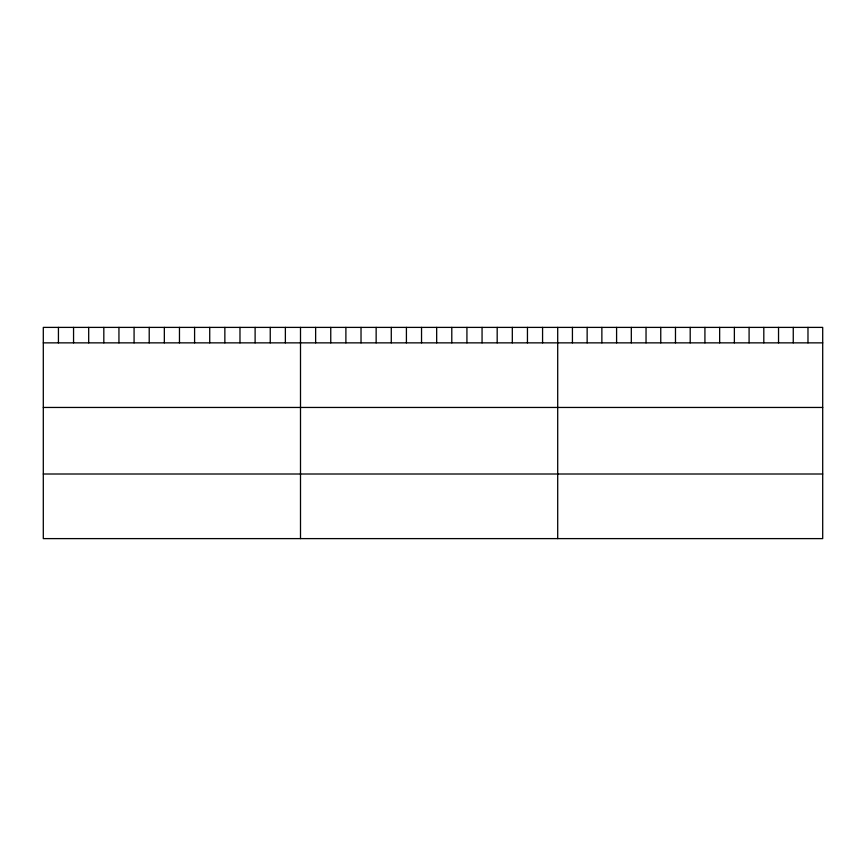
<?xml version="1.0" encoding="UTF-8"?>
<svg xmlns="http://www.w3.org/2000/svg" width="866" height="866" viewBox="0 0 866 866"><rect width="100%" height="100%" fill="white"/><g stroke="black" fill="none" stroke-linecap="round" stroke-linejoin="round"><path stroke-width="1.3" d="M822.7 342.86L822.7 538.609L43.3 538.609L43.3 327.391L822.7 327.391L822.7 342.86L43.3 342.86M43.3 407.453L822.7 407.453M43.3 474.005L822.7 474.005M807.978 327.391L807.978 342.86M793.256 327.391L793.256 342.86M778.534 327.391L778.534 342.86M763.812 327.391L763.812 342.86M749.09 327.391L749.09 342.86M734.368 327.391L734.368 342.86M719.646 327.391L719.646 342.86M704.924 327.391L704.924 342.86M690.202 327.391L690.202 342.86M675.48 327.391L675.48 342.86M660.758 327.391L660.758 342.86M646.036 327.391L646.036 342.86M631.314 327.391L631.314 342.86M616.592 327.391L616.592 342.86M601.87 327.391L601.87 342.86M587.148 327.391L587.148 342.86M572.426 327.391L572.426 342.86M557.704 327.391L557.704 538.609M542.571 327.391L542.571 342.86M527.448 327.391L527.448 342.86M512.315 327.391L512.315 342.86M497.181 327.391L497.181 342.86M482.059 327.391L482.059 342.86M466.926 327.391L466.926 342.86M451.792 327.391L451.792 342.86M436.67 327.391L436.67 342.86M421.536 327.391L421.536 342.86M406.414 327.391L406.414 342.86M391.28 327.391L391.28 342.86M376.147 327.391L376.147 342.86M361.025 327.391L361.025 342.86M345.891 327.391L345.891 342.86M330.758 327.391L330.758 342.86M315.635 327.391L315.635 342.86M300.502 327.391L300.502 538.609M285.369 327.391L285.369 342.86M270.246 327.391L270.246 342.86M255.113 327.391L255.113 342.86M239.979 327.391L239.979 342.86M224.857 327.391L224.857 342.86M209.724 327.391L209.724 342.86M194.59 327.391L194.59 342.86M179.468 327.391L179.468 342.86M164.334 327.391L164.334 342.86M149.212 327.391L149.212 342.86M134.078 327.391L134.078 342.86M118.945 327.391L118.945 342.86M103.823 327.391L103.823 342.86M88.689 327.391L88.689 342.86M73.556 327.391L73.556 342.86M58.433 327.391L58.433 342.86"/></g></svg>
